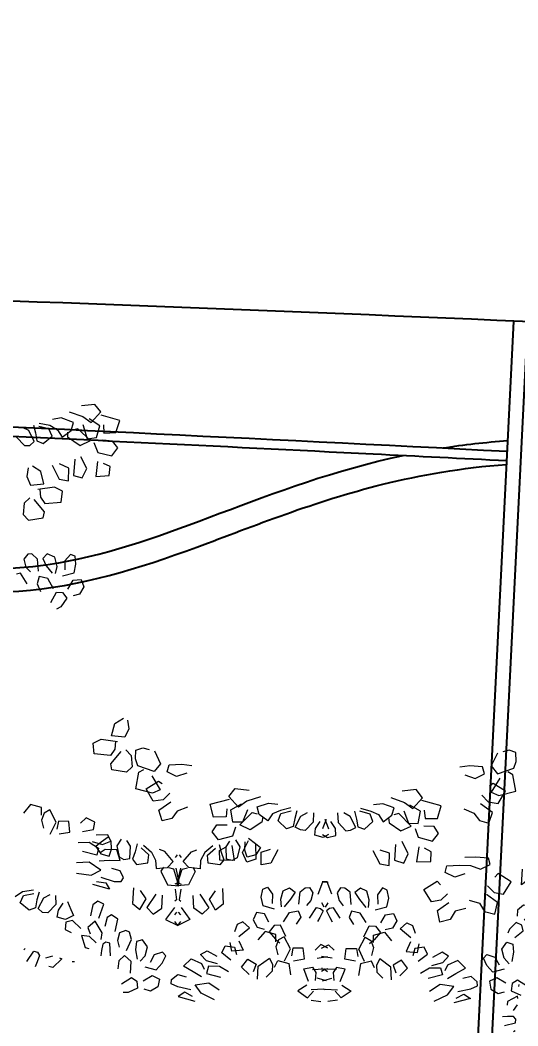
# Model space of a CAD drawing. Header units: metres. Extents: x 10 to 239, y 2 to 253.
# Drawn here: x 64.271 to 65.329, y 174.475 to 176.613 of the extents above; entities that cross this region are included whole.
import ezdxf

# ---------------------------------------------------------------- set-up
doc = ezdxf.new("R2010")
doc.units = ezdxf.units.M
doc.header["$MEASUREMENT"] = 0
doc.layers.get('Defpoints').update_dxf_attribs({"color": 9})
for name, color, linetype in [('-cotas', 252, 'Continuous'), ('1', 7, 'Continuous'), ('1estruct arco', 7, 'Continuous'), ('1lianas', 9, 'Continuous')]:
    doc.layers.add(name, color=color, linetype=linetype)
doc.layers.add('bloques veg', color=7, linetype='Continuous', lineweight=0, true_color=0xbbd5a5)
doc.styles.get("Standard").update_dxf_attribs({"font": 'arial.ttf'})
doc.dimstyles.get("Standard").update_dxf_attribs({"dimtxt": 0.18, "dimasz": 0.18, "dimexe": 0.18, "dimexo": 0.0625, "dimgap": 0.09, "dimtad": 0, "dimtih": 1, "dimtoh": 1, "dimdec": 4, "dimzin": 0, "dimdsep": 46, "dimtxsty": 'Standard', "dimcen": 0.09, "dimadec": 0, "dimazin": 0, "dimtfac": 1, "dimtdec": 4, "dimtofl": 0, "dimtmove": 0, "dimatfit": 3, "dimfxl": 1, "dimtolj": 1, "dimtzin": 0, "dimarcsym": 0})

# ---------------------------------------------------------------- blocks, each defined once
blk = doc.blocks.new('A$C0C3707A3')
at = {"layer": 'bloques veg'}
for p, q in [((1.128, 0.4773), (1.1335, 0.4979)), ((1.1335, 0.4979), (1.1476, 0.5069)), ((1.1549, 0.5038), (1.1568, 0.4893)), ((1.1506, 0.4747), (1.128, 0.4773)), ((1.1568, 0.4893), (1.1506, 0.4747)), ((1.0967, 0.4647), (1.1102, 0.4716)), ((1.0989, 0.4467), (1.0967, 0.4647)), ((1.1102, 0.4716), (1.1382, 0.4675)), ((1.1347, 0.4673), (1.1336, 0.4548)), ((1.1261, 0.444), (1.0989, 0.4467)), ((1.1336, 0.4548), (1.1261, 0.444)), ((1.1269, 0.4298), (1.1442, 0.4508)), ((1.1519, 0.4534), (1.161, 0.444)), ((1.161, 0.444), (1.1628, 0.4249)), ((1.1688, 0.4384), (1.1693, 0.4534)), ((1.1693, 0.4534), (1.1808, 0.4573)), ((1.1808, 0.4573), (1.1917, 0.4544)), ((1.2004, 0.4521), (1.2109, 0.4306)), ((1.7794, 0.4521), (1.7688, 0.4306)), ((1.7989, 0.4573), (1.7881, 0.4544)), ((1.8104, 0.4534), (1.7989, 0.4573)), ((1.811, 0.4384), (1.8104, 0.4534)), ((1.1289, 0.42), (1.1269, 0.4298)), ((1.1628, 0.4249), (1.1534, 0.4158)), ((1.1727, 0.4269), (1.1688, 0.4384)), ((1.2003, 0.4172), (1.1727, 0.4269)), ((1.2109, 0.4306), (1.2003, 0.4172)), ((1.2224, 0.4171), (1.2256, 0.429)), ((1.2256, 0.429), (1.2469, 0.4303)), ((1.2469, 0.4303), (1.2637, 0.4281)), ((1.7329, 0.4303), (1.716, 0.4281)), ((1.7541, 0.429), (1.7329, 0.4303)), ((1.7573, 0.4171), (1.7541, 0.429)), ((1.7688, 0.4306), (1.7794, 0.4172)), ((1.7794, 0.4172), (1.8071, 0.4269)), ((1.8071, 0.4269), (1.811, 0.4384)), ((1.1534, 0.4158), (1.1289, 0.42)), ((1.1693, 0.3882), (1.1744, 0.416)), ((1.1744, 0.416), (1.1827, 0.4207)), ((1.1961, 0.4101), (1.2107, 0.3865)), ((1.2378, 0.4094), (1.2224, 0.4171)), ((1.2556, 0.4151), (1.2378, 0.4094)), ((1.7241, 0.4151), (1.7419, 0.4094)), ((1.7419, 0.4094), (1.7573, 0.4171)), ((1.7836, 0.4101), (1.769, 0.3865)), ((1.8053, 0.416), (1.7971, 0.4207)), ((1.8104, 0.3882), (1.8053, 0.416)), ((1.1867, 0.3882), (1.2077, 0.4012)), ((1.2077, 0.4012), (1.2136, 0.3973)), ((1.7721, 0.4012), (1.7661, 0.3973)), ((1.793, 0.3882), (1.7721, 0.4012)), ((1.1975, 0.3807), (1.1693, 0.3882)), ((1.1987, 0.3676), (1.1867, 0.3882)), ((1.2107, 0.3865), (1.1975, 0.3807)), ((1.2267, 0.381), (1.2156, 0.37)), ((1.3267, 0.3763), (1.3372, 0.3898)), ((1.3427, 0.3581), (1.3267, 0.3763)), ((1.3372, 0.3898), (1.3609, 0.3869)), ((1.3801, 0.376), (1.357, 0.3682)), ((1.5997, 0.376), (1.6227, 0.3682)), ((1.6425, 0.3898), (1.6188, 0.3869)), ((1.637, 0.3581), (1.6531, 0.3763)), ((1.6531, 0.3763), (1.6425, 0.3898)), ((1.753, 0.381), (1.7641, 0.37)), ((1.769, 0.3865), (1.7822, 0.3807)), ((1.7811, 0.3676), (1.793, 0.3882)), ((1.7822, 0.3807), (1.8104, 0.3882)), ((0.9919, 0.3602), (0.98, 0.3459)), ((1.0104, 0.3552), (0.9919, 0.3602)), ((1.2156, 0.37), (1.1987, 0.3676)), ((1.2085, 0.3522), (1.2286, 0.3665)), ((1.2566, 0.3579), (1.2395, 0.3508)), ((1.2951, 0.3627), (1.3277, 0.3714)), ((1.301, 0.3413), (1.2951, 0.3627)), ((1.3298, 0.3534), (1.3477, 0.3637)), ((1.357, 0.3682), (1.3427, 0.3581)), ((1.3743, 0.3589), (1.3935, 0.3654)), ((1.3779, 0.3463), (1.3743, 0.3589)), ((1.3935, 0.3654), (1.4093, 0.3635)), ((1.431, 0.3577), (1.4135, 0.3531)), ((1.5487, 0.3577), (1.5662, 0.3531)), ((1.5862, 0.3654), (1.5704, 0.3635)), ((1.6054, 0.3589), (1.5862, 0.3654)), ((1.6018, 0.3463), (1.6054, 0.3589)), ((1.6227, 0.3682), (1.637, 0.3581)), ((1.6499, 0.3534), (1.632, 0.3637)), ((1.6847, 0.3627), (1.6521, 0.3714)), ((1.6787, 0.3413), (1.6847, 0.3627)), ((1.7232, 0.3579), (1.7402, 0.3508)), ((1.7712, 0.3522), (1.7511, 0.3665)), ((1.7641, 0.37), (1.7811, 0.3676)), ((1.0104, 0.3424), (1.0104, 0.3552)), ((1.0149, 0.3459), (1.0106, 0.3342)), ((1.0245, 0.3514), (1.0149, 0.3459)), ((1.0353, 0.3311), (1.0245, 0.3514)), ((1.2142, 0.3343), (1.2085, 0.3522)), ((1.2395, 0.3508), (1.2303, 0.3382)), ((1.322, 0.3415), (1.301, 0.3413)), ((1.3233, 0.3551), (1.322, 0.3415)), ((1.3336, 0.3326), (1.3298, 0.3534)), ((1.3452, 0.3283), (1.366, 0.3495)), ((1.3579, 0.354), (1.3499, 0.3329)), ((1.366, 0.3495), (1.3747, 0.3472)), ((1.3925, 0.3354), (1.3779, 0.3463)), ((1.3839, 0.3424), (1.3826, 0.3334)), ((1.4003, 0.3473), (1.3925, 0.3354)), ((1.4135, 0.3531), (1.4003, 0.3473)), ((1.4099, 0.3354), (1.4145, 0.3481)), ((1.4145, 0.3481), (1.432, 0.3528)), ((1.4378, 0.3396), (1.4354, 0.3263)), ((1.4413, 0.3526), (1.4378, 0.3396)), ((1.4386, 0.3254), (1.4482, 0.3438)), ((1.4482, 0.3438), (1.4592, 0.3501)), ((1.4696, 0.3497), (1.4688, 0.3336)), ((1.5101, 0.3497), (1.511, 0.3336)), ((1.5315, 0.3438), (1.5205, 0.3501)), ((1.5411, 0.3254), (1.5315, 0.3438)), ((1.5384, 0.3526), (1.5419, 0.3396)), ((1.5419, 0.3396), (1.5443, 0.3263)), ((1.5652, 0.3481), (1.5477, 0.3528)), ((1.5698, 0.3354), (1.5652, 0.3481)), ((1.5662, 0.3531), (1.5794, 0.3473)), ((1.5794, 0.3473), (1.5873, 0.3354)), ((1.5873, 0.3354), (1.6018, 0.3463)), ((1.5959, 0.3424), (1.5971, 0.3334)), ((1.6137, 0.3495), (1.605, 0.3472)), ((1.6345, 0.3283), (1.6137, 0.3495)), ((1.6218, 0.354), (1.6298, 0.3329)), ((1.6462, 0.3326), (1.6499, 0.3534)), ((1.6564, 0.3551), (1.6578, 0.3415)), ((1.6578, 0.3415), (1.6787, 0.3413)), ((1.7402, 0.3508), (1.7494, 0.3382)), ((1.7655, 0.3343), (1.7712, 0.3522)), ((2.8628, 0.3422), (2.8859, 0.3344)), ((2.906, 0.3549), (2.8834, 0.3523)), ((2.9002, 0.3243), (2.9163, 0.3425)), ((2.9163, 0.3425), (2.906, 0.3549)), ((1.0106, 0.3342), (1.0139, 0.3205)), ((1.0252, 0.3105), (1.0353, 0.3311)), ((1.0392, 0.3324), (1.0368, 0.3191)), ((1.0566, 0.3324), (1.0392, 0.3324)), ((1.0588, 0.3143), (1.0566, 0.3324)), ((1.0861, 0.3384), (1.0767, 0.3293)), ((1.1005, 0.3311), (1.0861, 0.3384)), ((1.0984, 0.3188), (1.1005, 0.3311)), ((1.2303, 0.3382), (1.2142, 0.3343)), ((1.2989, 0.3163), (1.3068, 0.3281)), ((1.3068, 0.3281), (1.3242, 0.3281)), ((1.3383, 0.3243), (1.3332, 0.3094)), ((1.3499, 0.3329), (1.3336, 0.3326)), ((1.3628, 0.3201), (1.3452, 0.3283)), ((1.3826, 0.3334), (1.3628, 0.3201)), ((1.4239, 0.3224), (1.4099, 0.3354)), ((1.4354, 0.3263), (1.4239, 0.3224)), ((1.4478, 0.3206), (1.4386, 0.3254)), ((1.4688, 0.3336), (1.4557, 0.3196)), ((1.4722, 0.3117), (1.473, 0.3232)), ((1.473, 0.3232), (1.4808, 0.335)), ((1.4855, 0.3244), (1.4847, 0.3229)), ((1.491, 0.3387), (1.4855, 0.3244)), ((1.4888, 0.3387), (1.4942, 0.3244)), ((1.4942, 0.3244), (1.495, 0.3229)), ((1.5068, 0.3232), (1.4989, 0.335)), ((1.5075, 0.3117), (1.5068, 0.3232)), ((1.511, 0.3336), (1.524, 0.3196)), ((1.5319, 0.3206), (1.5411, 0.3254)), ((1.5443, 0.3263), (1.5559, 0.3224)), ((1.5559, 0.3224), (1.5698, 0.3354)), ((1.5971, 0.3334), (1.617, 0.3201)), ((1.617, 0.3201), (1.6345, 0.3283)), ((1.6298, 0.3329), (1.6462, 0.3326)), ((1.6414, 0.3243), (1.6466, 0.3094)), ((1.673, 0.3281), (1.6555, 0.3281)), ((1.6808, 0.3163), (1.673, 0.3281)), ((1.7494, 0.3382), (1.7655, 0.3343)), ((2.8122, 0.3228), (2.8305, 0.3195)), ((2.8494, 0.3316), (2.835, 0.3289)), ((2.87, 0.3243), (2.8494, 0.3316)), ((2.8666, 0.3106), (2.87, 0.3243)), ((2.8859, 0.3344), (2.9002, 0.3243)), ((2.9145, 0.3188), (2.8963, 0.3302)), ((2.9481, 0.3278), (2.9166, 0.3368)), ((2.9419, 0.3075), (2.9481, 0.3278)), ((1.0404, 0.3111), (1.0588, 0.3143)), ((1.08, 0.3156), (1.0984, 0.3188)), ((1.1227, 0.31), (1.1028, 0.3095)), ((1.1231, 0.306), (1.1115, 0.2974)), ((1.128, 0.2993), (1.1227, 0.31)), ((1.3093, 0.303), (1.2989, 0.3163)), ((1.3332, 0.3094), (1.3093, 0.303)), ((1.3602, 0.306), (1.3718, 0.2974)), ((1.4557, 0.3196), (1.4478, 0.3206)), ((1.4863, 0.308), (1.4722, 0.3117)), ((1.4847, 0.313), (1.4934, 0.308)), ((1.495, 0.313), (1.4863, 0.308)), ((1.4934, 0.308), (1.5075, 0.3117)), ((1.524, 0.3196), (1.5319, 0.3206)), ((1.6466, 0.3094), (1.6704, 0.303)), ((1.6704, 0.303), (1.6808, 0.3163)), ((2.7947, 0.3099), (2.784, 0.3152)), ((2.8043, 0.2916), (2.7947, 0.3099)), ((2.8027, 0.3191), (2.8062, 0.306)), ((2.8062, 0.306), (2.8086, 0.2927)), ((2.8287, 0.3132), (2.8115, 0.3168)), ((2.8344, 0.3008), (2.8287, 0.3132)), ((2.8305, 0.3195), (2.8432, 0.3113)), ((2.8432, 0.3113), (2.851, 0.2994)), ((2.851, 0.2994), (2.8666, 0.3106)), ((2.8604, 0.3078), (2.8603, 0.2996)), ((2.8775, 0.3135), (2.8688, 0.3112)), ((2.8991, 0.2937), (2.8775, 0.3135)), ((2.8861, 0.3205), (2.8936, 0.2969)), ((2.9094, 0.2988), (2.9145, 0.3188)), ((2.921, 0.3205), (2.9212, 0.3066)), ((2.9212, 0.3066), (2.9419, 0.3075)), ((1.0726, 0.2966), (1.0914, 0.2974)), ((1.0914, 0.2974), (1.1074, 0.2873)), ((1.0964, 0.2984), (1.1137, 0.2938)), ((1.1115, 0.2974), (1.1027, 0.2905)), ((1.1027, 0.2905), (1.1109, 0.2778)), ((1.1137, 0.2938), (1.128, 0.2993)), ((1.1293, 0.2857), (1.1285, 0.2999)), ((1.1451, 0.3032), (1.1379, 0.2916)), ((1.1379, 0.2916), (1.1422, 0.2729)), ((1.161, 0.2912), (1.1547, 0.3006)), ((1.1601, 0.2705), (1.161, 0.2912)), ((1.1725, 0.2951), (1.169, 0.282)), ((1.1921, 0.277), (1.179, 0.2887)), ((1.1833, 0.293), (1.1968, 0.2816)), ((1.3, 0.293), (1.2864, 0.2816)), ((1.2912, 0.277), (1.3043, 0.2887)), ((1.3108, 0.2951), (1.3142, 0.282)), ((1.3115, 0.285), (1.3225, 0.2914)), ((1.3223, 0.2912), (1.3286, 0.3006)), ((1.3232, 0.2705), (1.3223, 0.2912)), ((1.3323, 0.2934), (1.336, 0.268)), ((1.3381, 0.3032), (1.3454, 0.2916)), ((1.3454, 0.2916), (1.3411, 0.2729)), ((1.3501, 0.2816), (1.3603, 0.3022)), ((1.354, 0.2857), (1.3548, 0.2999)), ((1.3717, 0.2968), (1.3729, 0.2709)), ((1.3718, 0.2974), (1.3806, 0.2905)), ((1.3806, 0.2905), (1.3724, 0.2778)), ((1.6081, 0.2968), (1.6069, 0.2709)), ((1.6296, 0.2816), (1.6194, 0.3022)), ((1.6474, 0.2934), (1.6437, 0.268)), ((1.6682, 0.285), (1.6572, 0.2914)), ((2.7744, 0.2987), (2.7875, 0.2847)), ((2.7967, 0.2849), (2.8043, 0.2916)), ((2.8086, 0.2927), (2.819, 0.2885)), ((2.819, 0.2885), (2.8344, 0.3008)), ((2.8603, 0.2996), (2.8815, 0.2855)), ((2.8815, 0.2855), (2.8991, 0.2937)), ((2.8936, 0.2969), (2.9094, 0.2988)), ((2.9046, 0.2905), (2.9114, 0.2737)), ((2.9364, 0.2932), (2.9198, 0.2946)), ((2.9454, 0.2817), (2.9364, 0.2932)), ((1.1042, 0.2754), (1.0803, 0.2818)), ((1.1074, 0.2873), (1.1042, 0.2754)), ((1.1185, 0.2855), (1.11, 0.2797)), ((1.1109, 0.2778), (1.125, 0.274)), ((1.1381, 0.2849), (1.1185, 0.2855)), ((1.125, 0.274), (1.1293, 0.2857)), ((1.1438, 0.2671), (1.1381, 0.2849)), ((1.1422, 0.2729), (1.1503, 0.2684)), ((1.169, 0.282), (1.1645, 0.2693)), ((1.1908, 0.2634), (1.1921, 0.277)), ((1.1968, 0.2816), (1.2037, 0.2681)), ((1.2192, 0.2826), (1.21, 0.2858)), ((1.2334, 0.266), (1.2192, 0.2826)), ((1.24, 0.2769), (1.2365, 0.2729)), ((1.2433, 0.2769), (1.2468, 0.2729)), ((1.2499, 0.266), (1.2641, 0.2826)), ((1.2641, 0.2826), (1.2733, 0.2858)), ((1.2864, 0.2816), (1.2796, 0.2681)), ((1.2925, 0.2634), (1.2912, 0.277)), ((1.3118, 0.2686), (1.3115, 0.285)), ((1.3142, 0.282), (1.3188, 0.2693)), ((1.3411, 0.2729), (1.333, 0.2684)), ((1.3575, 0.2657), (1.3501, 0.2816)), ((1.3583, 0.274), (1.354, 0.2857)), ((1.3724, 0.2778), (1.3583, 0.274)), ((1.3818, 0.2825), (1.3971, 0.2876)), ((1.382, 0.2615), (1.3818, 0.2825)), ((1.4096, 0.2866), (1.3978, 0.2642)), ((1.5701, 0.2866), (1.5819, 0.2642)), ((1.598, 0.2825), (1.5826, 0.2876)), ((1.5978, 0.2615), (1.598, 0.2825)), ((1.6222, 0.2657), (1.6296, 0.2816)), ((1.668, 0.2686), (1.6682, 0.285)), ((1.7441, 0.2764), (1.7255, 0.2761)), ((1.7654, 0.2752), (1.7441, 0.2764)), ((1.7683, 0.2643), (1.7654, 0.2752)), ((2.7875, 0.2847), (2.7967, 0.2849)), ((2.9114, 0.2737), (2.935, 0.2684)), ((2.935, 0.2684), (2.9454, 0.2817)), ((1.0917, 0.2636), (1.0704, 0.2623)), ((1.1114, 0.2502), (1.0917, 0.2636)), ((1.1086, 0.2661), (1.1253, 0.2674)), ((1.1253, 0.2674), (1.1438, 0.2671)), ((1.1503, 0.2684), (1.1601, 0.2705)), ((1.1645, 0.2693), (1.1714, 0.2605)), ((1.1714, 0.2605), (1.1908, 0.2634)), ((1.2037, 0.2681), (1.2046, 0.2539)), ((1.2046, 0.2539), (1.2237, 0.2558)), ((1.2169, 0.2564), (1.2127, 0.2494)), ((1.2237, 0.2558), (1.2334, 0.266)), ((1.2345, 0.2529), (1.2258, 0.2552)), ((1.2378, 0.2546), (1.2432, 0.2304)), ((1.2455, 0.2546), (1.2401, 0.2304)), ((1.2488, 0.2529), (1.2575, 0.2552)), ((1.2596, 0.2558), (1.2499, 0.266)), ((1.2787, 0.2539), (1.2596, 0.2558)), ((1.2664, 0.2564), (1.2706, 0.2494)), ((1.2796, 0.2681), (1.2787, 0.2539)), ((1.3119, 0.2605), (1.2925, 0.2634)), ((1.336, 0.268), (1.3118, 0.2686)), ((1.3188, 0.2693), (1.3119, 0.2605)), ((1.333, 0.2684), (1.3232, 0.2705)), ((1.3729, 0.2709), (1.3575, 0.2657)), ((1.3978, 0.2642), (1.382, 0.2615)), ((1.5819, 0.2642), (1.5978, 0.2615)), ((1.6069, 0.2709), (1.6222, 0.2657)), ((1.6437, 0.268), (1.668, 0.2686)), ((1.6923, 0.2506), (1.6952, 0.2614)), ((1.6952, 0.2614), (1.7165, 0.2627)), ((1.7165, 0.2627), (1.735, 0.2624)), ((1.735, 0.2624), (1.7518, 0.2564)), ((1.7518, 0.2564), (1.7683, 0.2643)), ((2.8726, 0.2622), (2.8706, 0.2349)), ((2.8931, 0.2467), (2.8832, 0.2662)), ((2.9109, 0.2585), (2.9083, 0.2334)), ((2.9328, 0.2504), (2.921, 0.2554)), ((1.0704, 0.2449), (1.0951, 0.2418)), ((1.0951, 0.2418), (1.1114, 0.2502)), ((1.1117, 0.2385), (1.1342, 0.2313)), ((1.1438, 0.2497), (1.1297, 0.2534)), ((1.1499, 0.2376), (1.1438, 0.2497)), ((1.1459, 0.2316), (1.1499, 0.2376)), ((1.2127, 0.2494), (1.224, 0.2266)), ((1.2433, 0.2249), (1.2345, 0.2529)), ((1.24, 0.2249), (1.2488, 0.2529)), ((1.2706, 0.2494), (1.2593, 0.2266)), ((1.7088, 0.2427), (1.6923, 0.2506)), ((1.7255, 0.2486), (1.7088, 0.2427)), ((1.7816, 0.2493), (1.7763, 0.2432)), ((1.8039, 0.2355), (1.7816, 0.2493)), ((2.7941, 0.247), (2.7922, 0.2325)), ((2.8155, 0.2411), (2.8014, 0.2501)), ((2.821, 0.2204), (2.8155, 0.2411)), ((2.8346, 0.252), (2.8468, 0.2285)), ((2.8628, 0.2468), (2.8469, 0.2541)), ((2.8626, 0.2258), (2.8628, 0.2468)), ((2.8857, 0.2308), (2.8931, 0.2467)), ((2.9312, 0.2348), (2.9328, 0.2504)), ((1.1261, 0.2183), (1.0979, 0.2259)), ((1.104, 0.2312), (1.1197, 0.2293)), ((1.1197, 0.2293), (1.1261, 0.2183)), ((1.1342, 0.2313), (1.1459, 0.2316)), ((1.1667, 0.221), (1.1654, 0.1946)), ((1.224, 0.2266), (1.2433, 0.2249)), ((1.2432, 0.2304), (1.2365, 0.2276)), ((1.2593, 0.2266), (1.24, 0.2249)), ((1.2401, 0.2304), (1.2468, 0.2276)), ((1.3166, 0.221), (1.3179, 0.1946)), ((1.3848, 0.22), (1.3928, 0.2237)), ((1.3928, 0.2237), (1.4013, 0.2121)), ((1.4191, 0.2178), (1.4298, 0.223)), ((1.4298, 0.223), (1.4395, 0.2158)), ((1.4477, 0.2159), (1.4565, 0.2229)), ((1.4565, 0.2229), (1.4636, 0.2233)), ((1.4636, 0.2233), (1.4695, 0.2147)), ((1.4782, 0.2124), (1.4862, 0.2335)), ((1.4936, 0.2335), (1.4847, 0.233)), ((1.4862, 0.2335), (1.495, 0.233)), ((1.5016, 0.2124), (1.4936, 0.2335)), ((1.5161, 0.2233), (1.5102, 0.2147)), ((1.5232, 0.2229), (1.5161, 0.2233)), ((1.532, 0.2159), (1.5232, 0.2229)), ((1.5499, 0.223), (1.5402, 0.2158)), ((1.5606, 0.2178), (1.5499, 0.223)), ((1.587, 0.2237), (1.5784, 0.2121)), ((1.5949, 0.22), (1.587, 0.2237)), ((1.6567, 0.2217), (1.679, 0.2355)), ((1.6697, 0.2008), (1.6567, 0.2217)), ((1.679, 0.2355), (1.6843, 0.2294)), ((1.764, 0.2283), (1.7751, 0.2173)), ((1.7909, 0.2145), (1.8039, 0.2355)), ((2.7922, 0.2325), (2.7984, 0.2179)), ((2.8468, 0.2285), (2.8626, 0.2258)), ((2.8706, 0.2349), (2.8857, 0.2308)), ((2.9083, 0.2334), (2.9312, 0.2348)), ((0.9796, 0.2129), (0.9669, 0.2047)), ((0.9757, 0.1942), (0.9814, 0.2066)), ((0.9979, 0.2161), (0.9796, 0.2129)), ((0.9814, 0.2066), (0.9986, 0.2101)), ((1.0074, 0.2124), (1.0039, 0.1994)), ((1.0154, 0.2033), (1.0261, 0.2086)), ((1.0351, 0.2073), (1.0357, 0.1921)), ((1.1884, 0.2024), (1.1783, 0.2167)), ((1.2046, 0.2108), (1.1893, 0.1882)), ((1.2146, 0.1872), (1.2158, 0.209)), ((1.2368, 0.2194), (1.2393, 0.2014)), ((1.2465, 0.2194), (1.244, 0.2014)), ((1.2687, 0.1872), (1.2675, 0.209)), ((1.2786, 0.2108), (1.294, 0.1882)), ((1.2949, 0.2024), (1.305, 0.2167)), ((1.3824, 0.2067), (1.3848, 0.22)), ((1.3854, 0.1919), (1.3824, 0.2067)), ((1.4013, 0.2121), (1.4005, 0.196)), ((1.4153, 0.2037), (1.4191, 0.2178)), ((1.4165, 0.1906), (1.4153, 0.2037)), ((1.4317, 0.2039), (1.4211, 0.1905)), ((1.4395, 0.2158), (1.4317, 0.2039)), ((1.4457, 0.1955), (1.4477, 0.2159)), ((1.4695, 0.2147), (1.466, 0.2017)), ((1.5102, 0.2147), (1.5137, 0.2017)), ((1.534, 0.1955), (1.532, 0.2159)), ((1.5402, 0.2158), (1.548, 0.2039)), ((1.548, 0.2039), (1.5586, 0.1905)), ((1.5644, 0.2037), (1.5606, 0.2178)), ((1.5633, 0.1906), (1.5644, 0.2037)), ((1.5784, 0.2121), (1.5792, 0.196)), ((1.5943, 0.1919), (1.5973, 0.2067)), ((1.5973, 0.2067), (1.5949, 0.22)), ((1.6855, 0.2035), (1.6697, 0.2008)), ((1.6966, 0.2145), (1.6855, 0.2035)), ((1.7333, 0.2038), (1.7508, 0.1991)), ((1.7808, 0.2002), (1.762, 0.2138)), ((1.7751, 0.2173), (1.7909, 0.2145)), ((2.7984, 0.2179), (2.821, 0.2204)), ((2.8388, 0.2147), (2.8108, 0.2107)), ((2.8144, 0.2105), (2.8154, 0.198)), ((2.8523, 0.2079), (2.8388, 0.2147)), ((2.8501, 0.1898), (2.8523, 0.2079)), ((0.9911, 0.1819), (0.9757, 0.1942)), ((1.0039, 0.1994), (1.0015, 0.1861)), ((1.0058, 0.1849), (1.0154, 0.2033)), ((1.0357, 0.1921), (1.0226, 0.1781)), ((1.0401, 0.1827), (1.048, 0.1946)), ((1.0556, 0.1972), (1.0614, 0.184)), ((1.0981, 0.1921), (1.0943, 0.1733)), ((1.1067, 0.1979), (1.0981, 0.1921)), ((1.1169, 0.1929), (1.1067, 0.1979)), ((1.1084, 0.1696), (1.1169, 0.1929)), ((1.1654, 0.1946), (1.1778, 0.1843)), ((1.1778, 0.1843), (1.1884, 0.2024)), ((1.1893, 0.1882), (1.2003, 0.1771)), ((1.2003, 0.1771), (1.2146, 0.1872)), ((1.2359, 0.1885), (1.2211, 0.168)), ((1.2393, 0.2014), (1.2365, 0.1989)), ((1.244, 0.2014), (1.2468, 0.1989)), ((1.2474, 0.1885), (1.2622, 0.168)), ((1.283, 0.1771), (1.2687, 0.1872)), ((1.294, 0.1882), (1.283, 0.1771)), ((1.3055, 0.1843), (1.2949, 0.2024)), ((1.3179, 0.1946), (1.3055, 0.1843)), ((1.405, 0.1867), (1.3854, 0.1919)), ((1.466, 0.2017), (1.459, 0.1931)), ((1.4639, 0.172), (1.4756, 0.1898)), ((1.4756, 0.1898), (1.4821, 0.1881)), ((1.4821, 0.1881), (1.487, 0.1845)), ((1.4888, 0.1904), (1.4847, 0.1978)), ((1.4909, 0.1904), (1.495, 0.1978)), ((1.4976, 0.1881), (1.4928, 0.1845)), ((1.5041, 0.1898), (1.4976, 0.1881)), ((1.5159, 0.172), (1.5041, 0.1898)), ((1.5137, 0.2017), (1.5207, 0.1931)), ((1.5748, 0.1867), (1.5943, 0.1919)), ((1.6798, 0.1864), (1.6986, 0.2)), ((1.7273, 0.19), (1.7098, 0.1854)), ((1.7508, 0.1991), (1.7592, 0.1851)), ((1.7768, 0.1805), (1.7808, 0.2002)), ((2.788, 0.1872), (2.7862, 0.1681)), ((2.7971, 0.1966), (2.788, 0.1872)), ((2.8221, 0.173), (2.8048, 0.194)), ((2.8154, 0.198), (2.8229, 0.1872)), ((2.8229, 0.1872), (2.8501, 0.1898)), ((1.0015, 0.1861), (0.9911, 0.1819)), ((1.0133, 0.1783), (1.0058, 0.1849)), ((1.0226, 0.1781), (1.0133, 0.1783)), ((1.038, 0.1705), (1.0401, 0.1827)), ((1.0521, 0.1667), (1.038, 0.1705)), ((1.0656, 0.1736), (1.0521, 0.1667)), ((1.0614, 0.184), (1.0656, 0.1736)), ((1.1226, 0.1704), (1.1185, 0.1552)), ((1.1297, 0.1755), (1.1226, 0.1704)), ((1.1405, 0.1679), (1.1297, 0.1755)), ((1.2365, 0.1759), (1.2402, 0.1807)), ((1.2468, 0.1759), (1.2431, 0.1807)), ((1.3743, 0.1809), (1.3687, 0.1685)), ((1.3877, 0.1785), (1.3743, 0.1809)), ((1.3956, 0.1647), (1.3877, 0.1785)), ((1.4201, 0.1651), (1.4302, 0.1811)), ((1.4302, 0.1811), (1.445, 0.1841)), ((1.4492, 0.1736), (1.4413, 0.1618)), ((1.445, 0.1841), (1.4492, 0.1736)), ((1.4816, 0.1731), (1.4774, 0.1661)), ((1.487, 0.1845), (1.4816, 0.1731)), ((1.4928, 0.1845), (1.4981, 0.1731)), ((1.4981, 0.1731), (1.5023, 0.1661)), ((1.5347, 0.1841), (1.5306, 0.1736)), ((1.5306, 0.1736), (1.5384, 0.1618)), ((1.5495, 0.1811), (1.5347, 0.1841)), ((1.5596, 0.1651), (1.5495, 0.1811)), ((1.5841, 0.1647), (1.5921, 0.1785)), ((1.5921, 0.1785), (1.6054, 0.1809)), ((1.6054, 0.1809), (1.6111, 0.1685)), ((1.6838, 0.1668), (1.6798, 0.1864)), ((1.7013, 0.1714), (1.6838, 0.1668)), ((1.7098, 0.1854), (1.7013, 0.1714)), ((1.7592, 0.1851), (1.7768, 0.1805)), ((2.8201, 0.1632), (2.8221, 0.173)), ((1.0529, 0.1623), (1.0519, 0.1498)), ((1.0641, 0.1651), (1.0529, 0.1623)), ((1.0781, 0.1521), (1.0641, 0.1651)), ((1.1023, 0.1642), (1.0901, 0.1535)), ((1.0901, 0.1535), (1.0943, 0.1431)), ((1.1145, 0.1447), (1.1023, 0.1642)), ((1.1361, 0.147), (1.1405, 0.1679)), ((1.2211, 0.168), (1.2416, 0.1579)), ((1.2416, 0.1579), (1.2365, 0.1649)), ((1.2622, 0.168), (1.2416, 0.1579)), ((1.2416, 0.1579), (1.2468, 0.1649)), ((1.3421, 0.1605), (1.3375, 0.1477)), ((1.3514, 0.1649), (1.3421, 0.1605)), ((1.3448, 0.14), (1.3627, 0.1549)), ((1.3627, 0.1549), (1.3514, 0.1649)), ((1.3687, 0.1685), (1.3758, 0.1561)), ((1.3758, 0.1561), (1.3878, 0.1529)), ((1.4045, 0.1589), (1.3959, 0.1484)), ((1.4151, 0.1595), (1.4045, 0.1589)), ((1.4241, 0.1408), (1.4151, 0.1595)), ((1.5556, 0.1408), (1.5646, 0.1595)), ((1.5646, 0.1595), (1.5752, 0.1589)), ((1.5752, 0.1589), (1.5839, 0.1484)), ((1.6039, 0.1561), (1.592, 0.1529)), ((1.6111, 0.1685), (1.6039, 0.1561)), ((1.617, 0.1549), (1.6283, 0.1649)), ((1.635, 0.14), (1.617, 0.1549)), ((1.6283, 0.1649), (1.6376, 0.1605)), ((1.6376, 0.1605), (1.6422, 0.1477)), ((2.7862, 0.1681), (2.7956, 0.1589)), ((2.7956, 0.1589), (2.8201, 0.1632)), ((1.0519, 0.1498), (1.0622, 0.1447)), ((1.0931, 0.1387), (1.0795, 0.1401)), ((1.0795, 0.1401), (1.0857, 0.1198)), ((1.1041, 0.1277), (1.0931, 0.1387)), ((1.1127, 0.1335), (1.1145, 0.1447)), ((1.1437, 0.145), (1.1402, 0.132)), ((1.1541, 0.1492), (1.1437, 0.145)), ((1.1603, 0.1463), (1.1541, 0.1492)), ((1.1639, 0.1337), (1.1603, 0.1463)), ((1.3891, 0.149), (1.3771, 0.1348)), ((1.4075, 0.1441), (1.3891, 0.149)), ((1.3959, 0.1484), (1.4066, 0.1362)), ((1.4066, 0.1362), (1.4141, 0.1295)), ((1.4076, 0.1313), (1.4075, 0.1441)), ((1.4216, 0.1403), (1.412, 0.1347)), ((1.4325, 0.12), (1.4216, 0.1403)), ((1.5473, 0.12), (1.5581, 0.1403)), ((1.5581, 0.1403), (1.5677, 0.1347)), ((1.5732, 0.1362), (1.5656, 0.1295)), ((1.5722, 0.1441), (1.5907, 0.149)), ((1.5722, 0.1313), (1.5722, 0.1441)), ((1.5839, 0.1484), (1.5732, 0.1362)), ((1.5907, 0.149), (1.6026, 0.1348)), ((1.0857, 0.1198), (1.0922, 0.118)), ((1.1153, 0.1258), (1.1135, 0.1147)), ((1.1208, 0.129), (1.1153, 0.1258)), ((1.1273, 0.1273), (1.1208, 0.129)), ((1.1286, 0.106), (1.1273, 0.1273)), ((1.1402, 0.132), (1.143, 0.1207)), ((1.1554, 0.1151), (1.1639, 0.1337)), ((1.1723, 0.1303), (1.171, 0.1167)), ((1.1825, 0.1334), (1.1723, 0.1303)), ((1.191, 0.1218), (1.1825, 0.1334)), ((1.1869, 0.1066), (1.191, 0.1218)), ((1.3165, 0.1126), (1.3219, 0.124)), ((1.3219, 0.124), (1.3376, 0.1221)), ((1.3334, 0.1151), (1.3304, 0.1299)), ((1.3376, 0.1221), (1.3412, 0.1095)), ((1.3452, 0.1329), (1.3525, 0.1169)), ((1.412, 0.1347), (1.4077, 0.1231)), ((1.4077, 0.1231), (1.411, 0.1094)), ((1.4223, 0.0994), (1.4325, 0.12)), ((1.4363, 0.1213), (1.4339, 0.1079)), ((1.4537, 0.1212), (1.4363, 0.1213)), ((1.4559, 0.1032), (1.4537, 0.1212)), ((1.4833, 0.1273), (1.4739, 0.1182)), ((1.495, 0.1213), (1.4833, 0.1273)), ((1.4847, 0.1213), (1.4964, 0.1273)), ((1.4964, 0.1273), (1.5059, 0.1182)), ((1.5238, 0.1032), (1.526, 0.1212)), ((1.526, 0.1212), (1.5434, 0.1213)), ((1.5434, 0.1213), (1.5458, 0.1079)), ((1.5574, 0.0994), (1.5473, 0.12)), ((1.5677, 0.1347), (1.572, 0.1231)), ((1.572, 0.1231), (1.5687, 0.1094)), ((1.6345, 0.1329), (1.6272, 0.1169)), ((1.6421, 0.1221), (1.6385, 0.1095)), ((1.6579, 0.124), (1.6421, 0.1221)), ((1.6463, 0.1151), (1.6493, 0.1299)), ((1.6632, 0.1126), (1.6579, 0.124)), ((1.7887, 0.1218), (1.7973, 0.1334)), ((1.7928, 0.1066), (1.7887, 0.1218)), ((1.7973, 0.1334), (1.8074, 0.1303)), ((1.8074, 0.1303), (1.8087, 0.1167)), ((0.9846, 0.1177), (0.9822, 0.1153)), ((0.9873, 0.0953), (0.9991, 0.1131)), ((0.9991, 0.1131), (1.0056, 0.1113)), ((1.0088, 0.1058), (1.0048, 0.0953)), ((1.0056, 0.1113), (1.0088, 0.1058)), ((1.0193, 0.1018), (1.0315, 0.1052)), ((1.0427, 0.1022), (1.0468, 0.1003)), ((1.1135, 0.1147), (1.1122, 0.1057)), ((1.152, 0.1067), (1.1426, 0.0976)), ((1.1633, 0.0967), (1.152, 0.1067)), ((1.171, 0.1167), (1.1737, 0.1009)), ((1.1786, 0.0972), (1.1869, 0.1066)), ((1.2025, 0.1083), (1.1954, 0.0951)), ((1.2165, 0.1127), (1.2025, 0.1083)), ((1.2161, 0.0942), (1.2218, 0.1066)), ((1.2218, 0.1066), (1.2165, 0.1127)), ((1.252, 0.0892), (1.2648, 0.1021)), ((1.2648, 0.1021), (1.2824, 0.0939)), ((1.2807, 0.1094), (1.2917, 0.1158)), ((1.2906, 0.0986), (1.2807, 0.1094)), ((1.2917, 0.1158), (1.3079, 0.1068)), ((1.3318, 0.1004), (1.3165, 0.1126)), ((1.3525, 0.1169), (1.3334, 0.1151)), ((1.3496, 0.0886), (1.3602, 0.1021)), ((1.3602, 0.1021), (1.3742, 0.0937)), ((1.378, 0.0903), (1.3968, 0.1039)), ((1.3968, 0.1039), (1.402, 0.0932)), ((1.4376, 0.1), (1.4559, 0.1032)), ((1.4772, 0.1045), (1.495, 0.1076)), ((1.5026, 0.1045), (1.4847, 0.1076)), ((1.5422, 0.1), (1.5238, 0.1032)), ((1.583, 0.1039), (1.5777, 0.0932)), ((1.6017, 0.0903), (1.583, 0.1039)), ((1.6195, 0.1021), (1.6055, 0.0937)), ((1.6301, 0.0886), (1.6195, 0.1021)), ((1.6272, 0.1169), (1.6463, 0.1151)), ((1.6479, 0.1004), (1.6632, 0.1126)), ((1.688, 0.1158), (1.6718, 0.1068)), ((1.699, 0.1094), (1.688, 0.1158)), ((1.6891, 0.0986), (1.699, 0.1094)), ((1.7149, 0.1021), (1.6974, 0.0939)), ((1.7277, 0.0892), (1.7149, 0.1021)), ((1.7579, 0.1066), (1.7633, 0.1127)), ((1.7636, 0.0942), (1.7579, 0.1066)), ((1.7633, 0.1127), (1.7773, 0.1083)), ((1.7773, 0.1083), (1.7843, 0.0951)), ((1.8012, 0.0972), (1.7928, 0.1066)), ((1.8087, 0.1167), (1.806, 0.1009)), ((2.8015, 0.1023), (2.7946, 0.1017)), ((2.8109, 0.0932), (2.8015, 0.1023)), ((2.8271, 0.1022), (2.8198, 0.0945)), ((2.8403, 0.0965), (2.8271, 0.1022)), ((1.0048, 0.0953), (1.0014, 0.0869)), ((1.0313, 0.0858), (1.0248, 0.0876)), ((1.0468, 0.1003), (1.0313, 0.0858)), ((1.068, 0.0954), (1.0642, 0.0956)), ((1.1426, 0.0976), (1.1413, 0.084)), ((1.1627, 0.0771), (1.1633, 0.0967)), ((1.1866, 0.0881), (1.2061, 0.0829)), ((1.2061, 0.0829), (1.2161, 0.0942)), ((1.2682, 0.0802), (1.252, 0.0892)), ((1.2824, 0.0939), (1.2869, 0.0845)), ((1.3091, 0.0937), (1.2906, 0.0986)), ((1.294, 0.0896), (1.2908, 0.0776)), ((1.3126, 0.0893), (1.294, 0.0896)), ((1.3277, 0.0806), (1.3126, 0.0893)), ((1.3625, 0.0759), (1.3496, 0.0886)), ((1.3742, 0.0937), (1.3697, 0.0809)), ((1.3768, 0.0686), (1.378, 0.0903)), ((1.402, 0.0932), (1.4013, 0.0818)), ((1.4055, 0.0888), (1.4109, 0.1001)), ((1.4109, 0.1001), (1.4293, 0.0952)), ((1.4293, 0.0952), (1.4323, 0.0758)), ((1.4548, 0.0861), (1.4696, 0.0891)), ((1.4632, 0.0652), (1.4548, 0.0861)), ((1.4696, 0.0891), (1.4754, 0.0805)), ((1.4698, 0.0855), (1.4886, 0.0863)), ((1.4862, 0.0873), (1.4847, 0.0869)), ((1.4911, 0.0863), (1.4847, 0.0823)), ((1.4886, 0.0863), (1.495, 0.0823)), ((1.51, 0.0855), (1.4911, 0.0863)), ((1.4935, 0.0873), (1.495, 0.0869)), ((1.5102, 0.0891), (1.5043, 0.0805)), ((1.5249, 0.0861), (1.5102, 0.0891)), ((1.5166, 0.0652), (1.5249, 0.0861)), ((1.5504, 0.0952), (1.5475, 0.0758)), ((1.5689, 0.1001), (1.5504, 0.0952)), ((1.5742, 0.0888), (1.5689, 0.1001)), ((1.5777, 0.0932), (1.5784, 0.0818)), ((1.6029, 0.0686), (1.6017, 0.0903)), ((1.6055, 0.0937), (1.6101, 0.0809)), ((1.6172, 0.0759), (1.6301, 0.0886)), ((1.6521, 0.0806), (1.6672, 0.0893)), ((1.6672, 0.0893), (1.6857, 0.0896)), ((1.6706, 0.0937), (1.6891, 0.0986)), ((1.6857, 0.0896), (1.6889, 0.0776)), ((1.6974, 0.0939), (1.6929, 0.0845)), ((1.7115, 0.0802), (1.7277, 0.0892)), ((1.7736, 0.0829), (1.7636, 0.0942)), ((1.7931, 0.0881), (1.7736, 0.0829)), ((2.7946, 0.1017), (2.7877, 0.0928)), ((2.7877, 0.0928), (2.7912, 0.0798)), ((2.8129, 0.0728), (2.8109, 0.0932)), ((2.8198, 0.0945), (2.8255, 0.082)), ((2.8443, 0.0813), (2.8403, 0.0965)), ((2.8669, 0.1013), (2.857, 0.0905)), ((2.857, 0.0905), (2.8575, 0.0755)), ((2.8746, 0.0987), (2.8669, 0.1013)), ((2.8729, 0.0703), (2.8759, 0.0851)), ((2.8759, 0.0851), (2.8746, 0.0987)), ((1.1474, 0.0591), (1.1642, 0.0697)), ((1.1642, 0.0697), (1.1731, 0.0638)), ((1.1838, 0.0644), (1.1989, 0.0732)), ((1.1989, 0.0732), (1.2113, 0.0675)), ((1.232, 0.0666), (1.2425, 0.0754)), ((1.2425, 0.0754), (1.2567, 0.0717)), ((1.2823, 0.0718), (1.2682, 0.0802)), ((1.2908, 0.0776), (1.3147, 0.0712)), ((1.4013, 0.0818), (1.3916, 0.0716)), ((1.4754, 0.0805), (1.4741, 0.0669)), ((1.4935, 0.0664), (1.4774, 0.0707)), ((1.4863, 0.0664), (1.5023, 0.0707)), ((1.5043, 0.0805), (1.5056, 0.0669)), ((1.5784, 0.0818), (1.5882, 0.0716)), ((1.6889, 0.0776), (1.665, 0.0712)), ((1.6975, 0.0718), (1.7115, 0.0802)), ((1.7372, 0.0754), (1.7231, 0.0717)), ((1.7477, 0.0666), (1.7372, 0.0754)), ((1.7808, 0.0732), (1.7684, 0.0675)), ((1.796, 0.0644), (1.7808, 0.0732)), ((1.8155, 0.0697), (1.8066, 0.0638)), ((1.8323, 0.0591), (1.8155, 0.0697)), ((2.7824, 0.0693), (2.7759, 0.0676)), ((2.7941, 0.0515), (2.7824, 0.0693)), ((2.7912, 0.0798), (2.7992, 0.0715)), ((2.8255, 0.082), (2.8358, 0.0697)), ((2.8418, 0.069), (2.8443, 0.0813)), ((2.8533, 0.0651), (2.8729, 0.0703)), ((1.1745, 0.0518), (1.1586, 0.0444)), ((1.1731, 0.0638), (1.1745, 0.0518)), ((1.2089, 0.0542), (1.1965, 0.0471)), ((1.2113, 0.0675), (1.2089, 0.0542)), ((1.2314, 0.0598), (1.232, 0.0666)), ((1.2427, 0.0545), (1.2314, 0.0598)), ((1.2647, 0.0497), (1.2427, 0.0545)), ((1.2717, 0.0583), (1.2946, 0.0615)), ((1.2818, 0.044), (1.2717, 0.0583)), ((1.2946, 0.0615), (1.3124, 0.0497)), ((1.4603, 0.059), (1.4449, 0.0491)), ((1.4888, 0.0525), (1.4676, 0.0512)), ((1.4896, 0.052), (1.4888, 0.0525)), ((1.4901, 0.052), (1.4909, 0.0525)), ((1.4909, 0.0525), (1.5122, 0.0512)), ((1.5194, 0.059), (1.5348, 0.0491)), ((1.6851, 0.0615), (1.6673, 0.0497)), ((1.708, 0.0583), (1.6851, 0.0615)), ((1.6979, 0.044), (1.708, 0.0583)), ((1.715, 0.0497), (1.737, 0.0545)), ((1.737, 0.0545), (1.7484, 0.0598)), ((1.7484, 0.0598), (1.7477, 0.0666)), ((1.7684, 0.0675), (1.7708, 0.0542)), ((1.7708, 0.0542), (1.7832, 0.0471)), ((1.8066, 0.0638), (1.8052, 0.0518)), ((1.8052, 0.0518), (1.8211, 0.0444)), ((2.8141, 0.0639), (2.8105, 0.0513)), ((2.8105, 0.0513), (2.8162, 0.0388)), ((2.8289, 0.0608), (2.8141, 0.0639)), ((2.8382, 0.0435), (2.8289, 0.0608)), ((2.8627, 0.0431), (2.8714, 0.0583)), ((2.8714, 0.0583), (2.885, 0.0596)), ((2.885, 0.0596), (2.8896, 0.0469)), ((1.1586, 0.0444), (1.1504, 0.0443)), ((1.1965, 0.0471), (1.1857, 0.05)), ((1.2543, 0.0455), (1.243, 0.0381)), ((1.243, 0.0381), (1.2712, 0.0305)), ((1.2675, 0.0385), (1.2543, 0.0455)), ((1.3045, 0.0332), (1.2818, 0.044)), ((1.4449, 0.0491), (1.4616, 0.0377)), ((1.4616, 0.0377), (1.4716, 0.049)), ((1.5181, 0.0377), (1.5081, 0.049)), ((1.5348, 0.0491), (1.5181, 0.0377)), ((1.6752, 0.0332), (1.6979, 0.044)), ((1.7367, 0.0381), (1.7085, 0.0305)), ((1.7122, 0.0385), (1.7254, 0.0455)), ((1.7254, 0.0455), (1.7367, 0.0381)), ((1.7832, 0.0471), (1.794, 0.05)), ((2.8339, 0.0203), (2.8432, 0.0379)), ((2.8432, 0.0379), (2.8538, 0.0373)), ((2.8538, 0.0373), (2.861, 0.0276)), ((2.8825, 0.0345), (2.8716, 0.0316)), ((2.8896, 0.0469), (2.8825, 0.0345)), ((1.4675, 0.0338), (1.4842, 0.0317)), ((1.5122, 0.0338), (1.4956, 0.0317)), ((2.861, 0.0276), (2.8509, 0.0132)), ((2.8509, 0.0132), (2.8439, 0.009))]:
    blk.add_line(p, q, dxfattribs=at)
blk = doc.blocks.new('*D90')
at = {"layer": '-cotas', "color": 0, "lineweight": -2, "transparency": 16777216}
for p, q in [((35.5997, 175.5332), (35.5997, 162.1857)), ((89.3642, 175.5332), (89.3642, 162.1857)), ((35.7797, 162.3657), (58.2102, 162.3657)), ((89.1842, 162.3657), (59.8709, 162.3657))]:
    blk.add_line(p, q, dxfattribs=at)
at = {"layer": '-cotas', "color": 0, "transparency": 16777216}
for points in [[(35.7797, 162.3957), (35.7797, 162.3357), (35.5997, 162.3657)], [(89.1842, 162.3957), (89.1842, 162.3357), (89.3642, 162.3657)]]:
    blk.add_solid(points, dxfattribs=at)
at = {"layer": 'Defpoints', "color": 0, "transparency": 16777216}
for p in [(35.5997, 175.5957), (89.3642, 175.5957), (89.3642, 162.3657)]:
    blk.add_point(p, dxfattribs=at)
at = {"layer": '-cotas', "color": 0, "transparency": 16777216, "insert": (59.0405, 162.3657), "char_height": 0.3, "attachment_point": 5}
blk.add_mtext('\\A1;53.7645', dxfattribs=at)

msp = doc.modelspace()

# ---------------------------------------------------------------- linework, layer by layer
at = {"layer": '1'}
for p, q in [((65.19711, 173.50193), (65.32066, 175.97325)), ((65.23798, 173.7185), (65.35062, 175.97175))]:
    msp.add_line(p, q, dxfattribs=at)
msp.add_arc((59.4886, 43.1172), 132.98381, 87.2443139, 88.7429877, dxfattribs=at)
msp.add_open_spline([(63.73143, 175.77255), (64.25028, 175.74962), (64.7693, 175.7237), (65.30683, 175.69664)], degree=3, dxfattribs=at)
msp.add_open_spline([(63.73067, 175.75256), (63.83399, 175.74799), (63.93715, 175.74332), (64.36469, 175.72354), (64.6901, 175.70753), (65.11564, 175.68623), (65.21047, 175.68149), (65.30583, 175.6767)], degree=3, knots=[2.01851534, 2.01851534, 2.01851534, 2.01851534, 2.21181796, 2.21181796, 2.81609012, 2.81609012, 2.98784805, 2.98784805, 2.98784805, 2.98784805], dxfattribs=at)
at = {"layer": '1estruct arco'}
for radius, start, end in [(21.59873, 28.135936, 149.788644), (21.51609, 28.183951, 149.787683), (20.72709, 28.662092, 149.778129)]:
    msp.add_arc((59.06396, 158.01334), radius, start, end, dxfattribs=at)
at = {"layer": '1lianas'}
for points, knots in [([(62.36884, 175.80723), (62.39228, 175.80353), (62.41626, 175.79956), (62.44072, 175.79537), (62.73484, 175.74354), (63.52829, 175.56175), (64.31931, 175.33835), (64.79266, 175.62518), (65.08568, 175.68773)], [1.7249571, 1.7249571, 1.7249571, 1.7249571, 1.7867665, 1.7867665, 1.7867665, 2.445394, 3.445394, 4.2396408, 4.2396408, 4.2396408, 4.2396408]), ([(62.36183, 175.75772), (62.38478, 175.75409), (62.40828, 175.7502), (62.43226, 175.74609), (62.59216, 175.71794), (62.73559, 175.68855), (63.05916, 175.61709), (63.23918, 175.57366), (63.56495, 175.4929), (63.71406, 175.45562), (64.00032, 175.40331), (64.13683, 175.38927), (64.39964, 175.40873), (64.5228, 175.44714), (64.76991, 175.53842), (64.89611, 175.59008), (65.1227, 175.64638), (65.20953, 175.66148), (65.30543, 175.66868)], [1.7256635, 1.7256635, 1.7256635, 1.7256635, 1.7867665, 1.7867665, 1.7867665, 2.114278, 2.114278, 2.5185185, 2.5185185, 2.9227589, 2.9227589, 3.3449837, 3.3449837, 3.7666583, 3.7666583, 4.1883329, 4.1883329, 4.4217482, 4.4217482, 4.4217482, 4.4217482])]:
    msp.add_open_spline(points, degree=3, knots=knots, dxfattribs=at)
msp.add_open_spline([(65.17038, 175.7035), (65.21427, 175.71047), (65.26003, 175.71585), (65.30796, 175.71921)], degree=3, dxfattribs=at)

# ---------------------------------------------------------------- block references
at = {"layer": 'bloques veg', "color": 2}
for p, xscale, yscale, zscale, rotation in [((64.81836, 173.44397), -1.148412669704233, 1.148412669704233, 1.148412669704233, 250.4635127242645), ((60.76414, 175.37358), 1.260409816243446, 1.260409816243446, 1.260409816243446, 359.6145960760396), ((63.0397, 174.49995), 1.260409816243446, 1.260409816243446, 1.260409816243446, 359.6145960760396)]:
    msp.add_blockref('A$C0C3707A3', p, dxfattribs=dict(at, xscale=xscale, yscale=yscale, zscale=zscale, rotation=rotation))

# ---------------------------------------------------------------- dimensions: what is measured, and where the dimension line sits
at = {"layer": '-cotas'}
dim = msp.add_linear_dim(base=(89.36416, 162.36569), p1=(35.59966, 175.59571), p2=(89.36416, 175.59571), angle=0, dimstyle='Standard', override={"dimtxt": 0.3}, dxfattribs=at)
dim.commit()
dim.dimension.update_dxf_attribs({"geometry": '*D90', "text_midpoint": (59.04055, 162.36569), "dimtype": 161})

doc.saveas('drawing.dxf')
